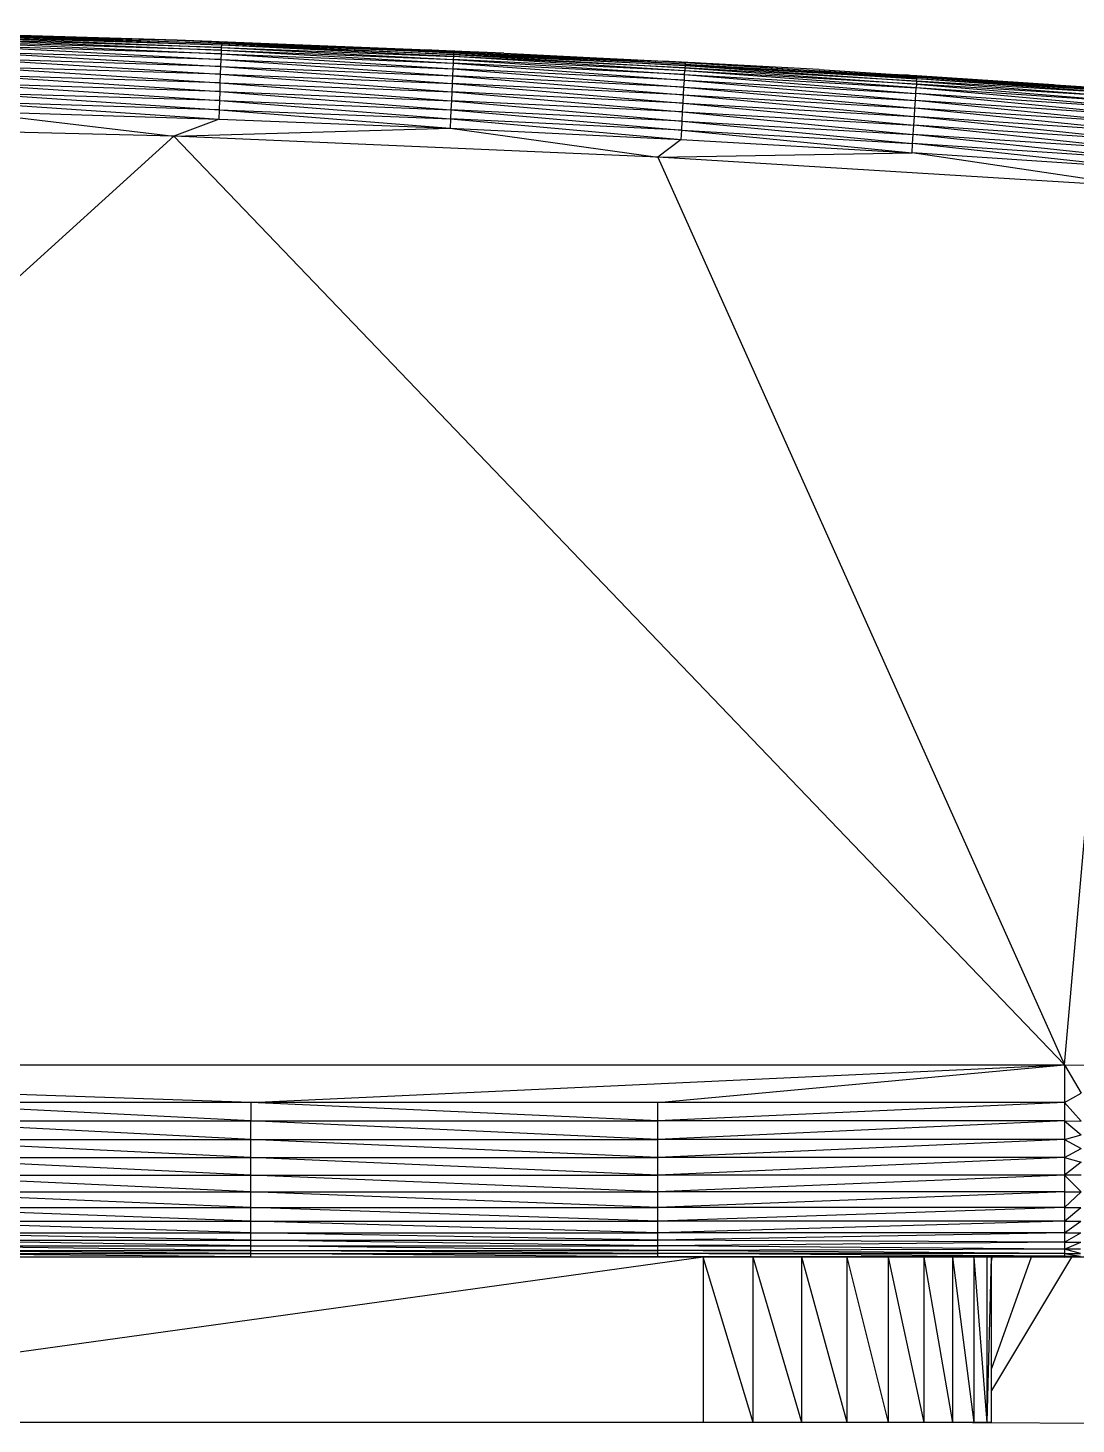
# Model space of a CAD drawing. Extents: x -94 to 59, y -4 to 130.
# Drawn here: x -12.64 to -7.19, y 122.65 to 129.91 of the extents above; entities that cross this region are included whole.
import ezdxf

# ---------------------------------------------------------------- set-up
doc = ezdxf.new("R2010")
doc.units = 0
doc.layers.get('0').update_dxf_attribs({"linetype": 'continuous'})

# ---------------------------------------------------------------- blocks, each defined once
blk = doc.blocks.new('SHAPE2DVIEW')
at = {"color": 0}
for p, q in [((-14.3928, 129.9096), (-11.8657, 129.8462)), ((-13.5025, 129.8923), (-11.8657, 129.8462)), ((-11.6332, 129.8286), (-12.9548, 129.8694)), ((-11.6335, 129.8203), (-12.9548, 129.8694)), ((-11.8657, 129.8462), (-12.9546, 129.8776)), ((-11.6351, 129.7749), (-12.9562, 129.8157)), ((-12.9562, 129.8157), (-11.6362, 129.7446)), ((-11.6345, 129.7936), (-12.9557, 129.8344)), ((-12.9557, 129.8344), (-11.6351, 129.7749)), ((-11.6339, 129.8087), (-12.9553, 129.8495)), ((-12.9553, 129.8495), (-11.6345, 129.7936)), ((-11.6335, 129.8203), (-12.955, 129.8611)), ((-12.955, 129.8611), (-11.6339, 129.8087)), ((-12.6138, 129.865), (-11.6332, 129.8286)), ((-11.6854, 129.8385), (-12.2451, 129.8557)), ((-11.8657, 129.8462), (-9.3397, 129.7376)), ((-11.8243, 129.8448), (-11.8657, 129.8462)), ((-10.1662, 129.7783), (-11.8657, 129.8462)), ((-11.8243, 129.8448), (-10.1662, 129.7783)), ((-11.6351, 129.7749), (-11.6345, 129.7936)), ((-11.6345, 129.7936), (-11.6339, 129.8087)), ((-11.6345, 129.7936), (-10.4307, 129.7269)), ((-11.6345, 129.7936), (-10.4299, 129.7456)), ((-11.6339, 129.8087), (-11.6335, 129.8203)), ((-11.6339, 129.8087), (-10.4299, 129.7456)), ((-11.6339, 129.8087), (-10.4292, 129.7607)), ((-11.6332, 129.8286), (-11.6335, 129.8203)), ((-10.4287, 129.7723), (-11.6335, 129.8203)), ((-10.4292, 129.7607), (-11.6335, 129.8203)), ((-11.633, 129.8362), (-11.6332, 129.8286)), ((-11.6332, 129.8286), (-10.4287, 129.7723)), ((-10.4284, 129.7806), (-11.6332, 129.8286)), ((-11.5978, 129.8357), (-10.6938, 129.8003)), ((-11.4611, 129.8288), (-10.4284, 129.7806)), ((-10.6938, 129.8003), (-10.5557, 129.7939)), ((-10.6283, 129.7968), (-10.428, 129.7888)), ((-10.428, 129.7888), (-10.5798, 129.7949)), ((-11.6375, 129.7087), (-12.9579, 129.7495)), ((-12.9579, 129.7495), (-11.6389, 129.6684)), ((-11.6362, 129.7446), (-12.957, 129.7853)), ((-12.957, 129.7853), (-11.6375, 129.7087)), ((-11.6375, 129.7087), (-11.6362, 129.7446)), ((-11.6362, 129.7446), (-11.6351, 129.7749)), ((-11.6362, 129.7446), (-10.4337, 129.6608)), ((-11.6362, 129.7446), (-10.4321, 129.6966)), ((-11.6351, 129.7749), (-10.4321, 129.6966)), ((-11.6351, 129.7749), (-10.4307, 129.7269)), ((-10.4307, 129.7269), (-10.4321, 129.6966)), ((-10.4299, 129.7456), (-10.4307, 129.7269)), ((-9.2268, 129.6683), (-10.4307, 129.7269)), ((-10.4307, 129.7269), (-9.2284, 129.638)), ((-10.4292, 129.7607), (-10.4299, 129.7456)), ((-9.2258, 129.687), (-10.4299, 129.7456)), ((-10.4299, 129.7456), (-9.2268, 129.6683)), ((-10.4287, 129.7723), (-10.4292, 129.7607)), ((-9.225, 129.7021), (-10.4292, 129.7607)), ((-9.2258, 129.687), (-10.4292, 129.7607)), ((-10.4284, 129.7806), (-10.4287, 129.7723)), ((-10.4287, 129.7723), (-9.225, 129.7021)), ((-9.2244, 129.7137), (-10.4287, 129.7723)), ((-10.4284, 129.7806), (-10.4282, 129.7844)), ((-10.4284, 129.7806), (-9.2244, 129.7137)), ((-9.2239, 129.722), (-10.4284, 129.7806)), ((-10.422, 129.7886), (-10.428, 129.7888)), ((-10.4231, 129.7886), (-10.428, 129.7888)), ((-10.4253, 129.7887), (-10.428, 129.7888)), ((-10.428, 129.7888), (-10.428, 129.7888)), ((-10.1662, 129.7783), (-9.3397, 129.7376)), ((-10.1662, 129.7783), (-9.3397, 129.7376)), ((-9.2239, 129.722), (-10.0751, 129.7692)), ((-9.2235, 129.7302), (-9.6495, 129.751)), ((-9.3397, 129.7376), (-9.2235, 129.7302)), ((-9.3397, 129.7376), (-6.8162, 129.5814)), ((-8.528, 129.6927), (-9.3397, 129.7376)), ((-9.2239, 129.722), (-9.2244, 129.7137)), ((-9.2235, 129.7302), (-9.2239, 129.722)), ((-9.2239, 129.722), (-8.0206, 129.6442)), ((-9.2239, 129.722), (-8.0201, 129.6525)), ((-9.172, 129.7273), (-9.2235, 129.7302)), ((-8.0201, 129.6525), (-9.2235, 129.7302)), ((-11.6405, 129.6249), (-12.9602, 129.6656)), ((-12.9602, 129.6656), (-11.6421, 129.5791)), ((-11.6389, 129.6684), (-12.959, 129.7091)), ((-12.959, 129.7091), (-11.6405, 129.6249)), ((-11.6405, 129.6249), (-11.6389, 129.6684)), ((-11.6389, 129.6684), (-11.6375, 129.7087)), ((-11.6389, 129.6684), (-10.4374, 129.5769)), ((-11.6389, 129.6684), (-10.4354, 129.6205)), ((-11.6375, 129.7087), (-10.4354, 129.6205)), ((-11.6375, 129.7087), (-10.4337, 129.6608)), ((-10.4337, 129.6608), (-10.4354, 129.6205)), ((-10.4321, 129.6966), (-10.4337, 129.6608)), ((-9.2303, 129.6022), (-10.4337, 129.6608)), ((-10.4337, 129.6608), (-9.2324, 129.5619)), ((-9.2284, 129.638), (-10.4321, 129.6966)), ((-10.4321, 129.6966), (-9.2303, 129.6022)), ((-9.2284, 129.638), (-9.2268, 129.6683)), ((-9.2268, 129.6683), (-9.2258, 129.687)), ((-9.2268, 129.6683), (-8.0253, 129.5686)), ((-9.2268, 129.6683), (-8.0234, 129.5989)), ((-9.225, 129.7021), (-9.2258, 129.687)), ((-8.0222, 129.6176), (-9.2258, 129.687)), ((-8.0234, 129.5989), (-9.2258, 129.687)), ((-9.2244, 129.7137), (-9.225, 129.7021)), ((-9.225, 129.7021), (-8.0222, 129.6176)), ((-8.0213, 129.6326), (-9.225, 129.7021)), ((-9.2244, 129.7137), (-8.0213, 129.6326)), ((-8.0206, 129.6442), (-9.2244, 129.7137)), ((-8.528, 129.6927), (-6.8162, 129.5814)), ((-8.528, 129.6927), (-6.9097, 129.588)), ((-8.207, 129.672), (-8.1081, 129.6662)), ((-8.159, 129.6688), (-8.0196, 129.6607)), ((-8.0196, 129.6607), (-8.1483, 129.6682)), ((-8.0629, 129.6632), (-8.1081, 129.6662)), ((-8.0206, 129.6442), (-8.0201, 129.6525)), ((-8.0199, 129.6559), (-8.0201, 129.6525)), ((-6.8164, 129.5784), (-8.0201, 129.6525)), ((-6.8169, 129.5719), (-8.0201, 129.6525)), ((-8.0196, 129.6607), (-8.0196, 129.6598)), ((-8.0196, 129.6607), (-7.7804, 129.6444)), ((-7.3092, 129.6139), (-8.0196, 129.6607)), ((-11.6421, 129.5791), (-12.9614, 129.6198)), ((-12.9614, 129.6198), (-11.6438, 129.532)), ((-11.6438, 129.532), (-11.6421, 129.5791)), ((-11.6421, 129.5791), (-11.6405, 129.6249)), ((-11.6421, 129.5791), (-10.4415, 129.4841)), ((-11.6421, 129.5791), (-10.4394, 129.5312)), ((-11.6405, 129.6249), (-10.4394, 129.5312)), ((-11.6405, 129.6249), (-10.4374, 129.5769)), ((-10.4374, 129.5769), (-10.4394, 129.5312)), ((-10.4354, 129.6205), (-10.4374, 129.5769)), ((-9.2347, 129.5184), (-10.4374, 129.5769)), ((-10.4374, 129.5769), (-9.2372, 129.4727)), ((-9.2324, 129.5619), (-10.4354, 129.6205)), ((-10.4354, 129.6205), (-9.2347, 129.5184)), ((-9.2324, 129.5619), (-9.2303, 129.6022)), ((-9.2303, 129.6022), (-9.2284, 129.638)), ((-9.2303, 129.6022), (-8.03, 129.4925)), ((-9.2303, 129.6022), (-8.0275, 129.5328)), ((-9.2284, 129.638), (-8.0275, 129.5328)), ((-9.2284, 129.638), (-8.0253, 129.5686)), ((-8.0253, 129.5686), (-8.0234, 129.5989)), ((-8.0222, 129.6176), (-8.0234, 129.5989)), ((-6.8208, 129.5182), (-8.0234, 129.5989)), ((-6.8229, 129.488), (-8.0234, 129.5989)), ((-8.0213, 129.6326), (-8.0222, 129.6176)), ((-8.0222, 129.6176), (-6.8208, 129.5182)), ((-6.819, 129.5423), (-8.0222, 129.6176)), ((-8.0213, 129.6326), (-8.0206, 129.6442)), ((-8.0213, 129.6326), (-6.819, 129.5423)), ((-6.8178, 129.5601), (-8.0213, 129.6326)), ((-6.8169, 129.5719), (-8.0206, 129.6442)), ((-6.8178, 129.5601), (-8.0206, 129.6442)), ((-7.2758, 129.6098), (-6.8164, 129.5784)), ((-11.6455, 129.4841), (-12.9638, 129.5248)), ((-12.9638, 129.5248), (-11.6472, 129.4358)), ((-11.6438, 129.532), (-12.9626, 129.5727)), ((-12.9626, 129.5727), (-11.6455, 129.4841)), ((-11.6455, 129.4841), (-11.6438, 129.532)), ((-11.6438, 129.532), (-10.4436, 129.4362)), ((-11.6438, 129.532), (-10.4415, 129.4841)), ((-10.4394, 129.5312), (-10.4415, 129.4841)), ((-9.2372, 129.4727), (-10.4394, 129.5312)), ((-10.4394, 129.5312), (-9.2397, 129.4256)), ((-9.2372, 129.4727), (-9.2347, 129.5184)), ((-9.2347, 129.5184), (-9.2324, 129.5619)), ((-9.2347, 129.5184), (-8.0356, 129.4034)), ((-9.2347, 129.5184), (-8.0327, 129.449)), ((-9.2324, 129.5619), (-8.0327, 129.449)), ((-9.2324, 129.5619), (-8.03, 129.4925)), ((-8.03, 129.4925), (-8.0275, 129.5328)), ((-8.0275, 129.5328), (-8.0253, 129.5686)), ((-6.8255, 129.4522), (-8.0275, 129.5328)), ((-6.8284, 129.412), (-8.0275, 129.5328)), ((-6.8229, 129.488), (-8.0253, 129.5686)), ((-6.8255, 129.4522), (-8.0253, 129.5686)), ((-12.9651, 129.4765), (-11.8826, 129.3465)), ((-12.9651, 129.4765), (-11.6472, 129.4358)), ((-11.6472, 129.4358), (-11.8826, 129.3465)), ((-11.6472, 129.4358), (-11.6455, 129.4841)), ((-11.6472, 129.4358), (-10.4457, 129.388)), ((-11.6455, 129.4841), (-10.4457, 129.388)), ((-11.6455, 129.4841), (-10.4436, 129.4362)), ((-10.4436, 129.4362), (-10.4457, 129.388)), ((-10.4415, 129.4841), (-10.4436, 129.4362)), ((-9.2422, 129.3778), (-10.4436, 129.4362)), ((-10.4436, 129.4362), (-9.2448, 129.3295)), ((-9.2397, 129.4256), (-10.4415, 129.4841)), ((-10.4415, 129.4841), (-9.2422, 129.3778)), ((-9.2397, 129.4256), (-9.2372, 129.4727)), ((-9.2372, 129.4727), (-8.0385, 129.3563)), ((-9.2372, 129.4727), (-8.0356, 129.4034)), ((-8.0356, 129.4034), (-8.0327, 129.449)), ((-8.0327, 129.449), (-8.03, 129.4925)), ((-6.8315, 129.3685), (-8.0327, 129.449)), ((-6.8348, 129.3229), (-8.0327, 129.449)), ((-6.8284, 129.412), (-8.03, 129.4925)), ((-6.8315, 129.3685), (-8.03, 129.4925)), ((-11.8826, 129.3465), (-14.4011, 129.4097)), ((-11.8826, 129.3465), (-10.4457, 129.388)), ((-10.4457, 129.388), (-9.3658, 129.2383)), ((-10.4457, 129.388), (-9.2448, 129.3295)), ((-9.2448, 129.3295), (-9.2422, 129.3778)), ((-9.2422, 129.3778), (-9.2397, 129.4256)), ((-9.2422, 129.3778), (-8.0445, 129.2602)), ((-9.2422, 129.3778), (-8.0415, 129.3085)), ((-9.2397, 129.4256), (-8.0415, 129.3085)), ((-9.2397, 129.4256), (-8.0385, 129.3563)), ((-8.0385, 129.3563), (-8.0356, 129.4034)), ((-6.8348, 129.3229), (-8.0356, 129.4034)), ((-6.8382, 129.2758), (-8.0356, 129.4034)), ((-17.2111, 124.5181), (-11.8826, 129.3465)), ((-9.3658, 129.2383), (-11.8826, 129.3465)), ((-11.8826, 129.3465), (-7.2514, 124.5181)), ((-9.2448, 129.3295), (-9.3658, 129.2383)), ((-9.2448, 129.3295), (-8.0445, 129.2602)), ((-8.0445, 129.2602), (-8.0415, 129.3085)), ((-8.0415, 129.3085), (-8.0385, 129.3563)), ((-6.8416, 129.228), (-8.0415, 129.3085)), ((-6.8451, 129.1798), (-8.0415, 129.3085)), ((-6.8382, 129.2758), (-8.0385, 129.3563)), ((-6.8416, 129.228), (-8.0385, 129.3563)), ((-9.3658, 129.2383), (-8.0445, 129.2602)), ((-6.852, 129.0826), (-9.3658, 129.2383)), ((-9.3658, 129.2383), (-7.2514, 124.5181)), ((-6.8451, 129.1798), (-8.0445, 129.2602)), ((-6.852, 129.0826), (-8.0445, 129.2602)), ((-7.2514, 124.5181), (-6.852, 129.0826)), ((-17.2111, 124.5181), (-7.2514, 124.5181)), ((-11.4812, 124.3232), (-17.2111, 124.5181)), ((-11.4812, 124.3232), (-7.2514, 124.5181)), ((-9.3663, 124.3232), (-7.2514, 124.5181)), ((-7.2514, 124.5181), (-7.2514, 124.3232)), ((-7.2514, 124.5181), (-7.1656, 124.3714)), ((-7.2514, 124.5181), (-7.1394, 124.5174)), ((-7.2514, 124.3232), (-7.1656, 124.3714)), ((-11.4812, 124.3232), (-13.3911, 124.3232)), ((-11.4812, 124.2266), (-13.3911, 124.3232)), ((-9.3663, 124.3232), (-11.4812, 124.3232)), ((-9.3663, 124.2266), (-11.4812, 124.3232)), ((-11.4812, 124.3232), (-11.4812, 124.2266)), ((-7.2514, 124.3232), (-9.3663, 124.3232)), ((-9.3663, 124.2266), (-9.3663, 124.3232)), ((-7.2514, 124.3232), (-9.3663, 124.2266)), ((-7.2514, 124.3232), (-7.2514, 124.2266)), ((-7.2514, 124.3232), (-7.1656, 124.2262)), ((-13.3911, 124.2266), (-11.4812, 124.2266)), ((-11.4812, 124.1307), (-13.3911, 124.2266)), ((-11.4812, 124.2266), (-9.3663, 124.2266)), ((-9.3663, 124.1307), (-11.4812, 124.2266)), ((-11.4812, 124.1307), (-11.4812, 124.2266)), ((-7.2514, 124.2266), (-9.3663, 124.2266)), ((-9.3663, 124.1307), (-9.3663, 124.2266)), ((-7.2514, 124.2266), (-9.3663, 124.1307)), ((-7.2514, 124.2266), (-7.2514, 124.1307)), ((-7.2514, 124.2266), (-7.1657, 124.1542)), ((-7.2514, 124.2266), (-7.1656, 124.2262)), ((-7.2514, 124.1307), (-7.1657, 124.1542)), ((-13.3911, 124.1307), (-11.4812, 124.1307)), ((-11.4812, 124.0364), (-13.3911, 124.1307)), ((-11.4812, 124.1307), (-9.3663, 124.1307)), ((-9.3663, 124.0364), (-11.4812, 124.1307)), ((-11.4812, 124.0364), (-11.4812, 124.1307)), ((-7.2514, 124.1307), (-9.3663, 124.1307)), ((-9.3663, 124.0364), (-9.3663, 124.1307)), ((-7.2514, 124.1307), (-9.3663, 124.0364)), ((-7.2514, 124.1307), (-7.2514, 124.0364)), ((-7.2514, 124.1307), (-7.1658, 124.0829)), ((-7.2514, 124.0364), (-7.1658, 124.0829)), ((-13.3911, 124.0364), (-11.4812, 124.0364)), ((-11.4812, 123.9449), (-13.3911, 124.0364)), ((-11.4812, 124.0364), (-9.3663, 124.0364)), ((-9.3663, 123.9449), (-11.4812, 124.0364)), ((-11.4812, 123.9449), (-11.4812, 124.0364)), ((-7.2514, 124.0364), (-9.3663, 124.0364)), ((-9.3663, 123.9449), (-9.3663, 124.0364)), ((-7.2514, 124.0364), (-9.3663, 123.9449)), ((-7.2514, 124.0364), (-7.2514, 123.9449)), ((-7.2514, 124.0364), (-7.166, 124.0128)), ((-7.166, 124.0128), (-7.2514, 123.9449)), ((-13.3911, 123.9449), (-11.4812, 123.9449)), ((-11.4812, 123.8578), (-13.3911, 123.9449)), ((-11.4812, 123.9449), (-9.3663, 123.9449)), ((-9.3663, 123.8578), (-11.4812, 123.9449)), ((-11.4812, 123.8578), (-11.4812, 123.9449)), ((-7.2514, 123.9449), (-9.3663, 123.9449)), ((-9.3663, 123.8578), (-9.3663, 123.9449)), ((-7.2514, 123.9449), (-9.3663, 123.8578)), ((-7.2514, 123.9449), (-7.2514, 123.8578)), ((-7.2514, 123.9449), (-7.1664, 123.8574)), ((-7.1661, 123.9445), (-7.2514, 123.9449)), ((-13.3911, 123.8578), (-11.4812, 123.8578)), ((-11.4812, 123.7771), (-13.3911, 123.8578)), ((-11.4812, 123.8578), (-9.3663, 123.8578)), ((-9.3663, 123.7771), (-11.4812, 123.8578)), ((-11.4812, 123.7771), (-11.4812, 123.8578)), ((-7.2514, 123.8578), (-9.3663, 123.8578)), ((-9.3663, 123.7771), (-9.3663, 123.8578)), ((-7.2514, 123.8578), (-9.3663, 123.7771)), ((-7.2514, 123.8578), (-7.2514, 123.7771)), ((-7.2514, 123.8578), (-7.1664, 123.8574)), ((-7.2514, 123.7771), (-7.1664, 123.8574)), ((-13.3911, 123.7771), (-11.4812, 123.7771)), ((-11.4812, 123.7053), (-13.3911, 123.7771)), ((-11.4812, 123.7771), (-9.3663, 123.7771)), ((-9.3663, 123.7053), (-11.4812, 123.7771)), ((-11.4812, 123.7053), (-11.4812, 123.7771)), ((-7.2514, 123.7771), (-9.3663, 123.7771)), ((-9.3663, 123.7053), (-9.3663, 123.7771)), ((-7.2514, 123.7771), (-9.3663, 123.7053)), ((-7.2514, 123.7771), (-7.2514, 123.7053)), ((-7.2514, 123.7771), (-7.1667, 123.7768)), ((-7.2514, 123.7053), (-7.1667, 123.7768)), ((-13.3911, 123.7053), (-11.4812, 123.7053)), ((-11.4812, 123.6446), (-13.3911, 123.7053)), ((-11.4812, 123.7053), (-9.3663, 123.7053)), ((-9.3663, 123.6446), (-11.4812, 123.7053)), ((-11.4812, 123.6446), (-11.4812, 123.7053)), ((-7.2514, 123.7053), (-9.3663, 123.7053)), ((-9.3663, 123.6446), (-9.3663, 123.7053)), ((-7.2514, 123.7053), (-9.3663, 123.6446)), ((-7.2514, 123.7053), (-7.2514, 123.6446)), ((-7.2514, 123.7053), (-7.1671, 123.7051)), ((-7.2514, 123.6446), (-7.1671, 123.7051)), ((-13.3911, 123.6446), (-11.4812, 123.6446)), ((-11.4812, 123.6072), (-13.3911, 123.6446)), ((-11.4812, 123.6446), (-9.3663, 123.6446)), ((-9.3663, 123.6072), (-11.4812, 123.6446)), ((-11.4812, 123.6072), (-11.4812, 123.6446)), ((-7.2514, 123.6446), (-9.3663, 123.6446)), ((-9.3663, 123.6072), (-9.3663, 123.6446)), ((-7.2514, 123.6446), (-9.3663, 123.6072)), ((-7.2514, 123.6446), (-7.2514, 123.5963)), ((-7.2514, 123.6446), (-7.1674, 123.6445)), ((-7.2514, 123.5963), (-7.1674, 123.6445)), ((-13.3911, 123.6072), (-11.4812, 123.6072)), ((-11.4812, 123.577), (-13.3911, 123.6072)), ((-13.3911, 123.577), (-11.4812, 123.577)), ((-11.4812, 123.5537), (-13.3911, 123.577)), ((-13.3911, 123.5537), (-11.4812, 123.5537)), ((-11.4812, 123.5372), (-13.3911, 123.5537)), ((-11.4812, 123.6072), (-9.3663, 123.6072)), ((-9.3663, 123.577), (-11.4812, 123.6072)), ((-11.4812, 123.577), (-11.4812, 123.6072)), ((-11.4812, 123.577), (-9.3663, 123.577)), ((-9.3663, 123.5537), (-11.4812, 123.577)), ((-11.4812, 123.5537), (-11.4812, 123.577)), ((-11.4812, 123.5537), (-9.3663, 123.5537)), ((-9.3663, 123.5372), (-11.4812, 123.5537)), ((-11.4812, 123.5372), (-11.4812, 123.5537)), ((-7.2514, 123.5963), (-9.3663, 123.6072)), ((-9.3663, 123.577), (-9.3663, 123.6072)), ((-7.2514, 123.5963), (-9.3663, 123.577)), ((-7.2514, 123.5607), (-9.3663, 123.577)), ((-9.3663, 123.5537), (-9.3663, 123.577)), ((-7.2514, 123.5607), (-9.3663, 123.5537)), ((-7.2514, 123.5372), (-9.3663, 123.5537)), ((-9.3663, 123.5372), (-9.3663, 123.5537)), ((-7.2514, 123.5963), (-7.1678, 123.5962)), ((-7.2514, 123.5963), (-7.2514, 123.5607)), ((-7.2514, 123.5607), (-7.1678, 123.5962)), ((-7.1683, 123.5607), (-7.2514, 123.5607)), ((-7.2514, 123.5607), (-7.2514, 123.5372)), ((-7.1687, 123.5371), (-7.2514, 123.5607)), ((-17.2111, 123.5181), (-11.4812, 123.5207)), ((-7.2514, 123.5181), (-17.2111, 123.5181)), ((-9.1312, 123.5181), (-15.3312, 123.5181)), ((-9.1312, 123.5181), (-15.3312, 122.6581)), ((-13.3911, 123.5372), (-11.4812, 123.5372)), ((-11.4812, 123.5207), (-13.3911, 123.5372)), ((-13.3911, 123.5207), (-11.4812, 123.5207)), ((-11.4812, 123.5372), (-9.3663, 123.5372)), ((-9.3663, 123.5207), (-11.4812, 123.5372)), ((-11.4812, 123.5207), (-11.4812, 123.5372)), ((-11.4812, 123.5207), (-9.3663, 123.5207)), ((-7.2514, 123.5181), (-11.4812, 123.5207)), ((-7.2514, 123.5372), (-9.3663, 123.5372)), ((-7.2514, 123.5241), (-9.3663, 123.5372)), ((-9.3663, 123.5207), (-9.3663, 123.5372)), ((-7.2514, 123.5241), (-9.3663, 123.5207)), ((-7.2514, 123.5181), (-9.3663, 123.5207)), ((-8.8707, 123.5181), (-9.1312, 123.5181)), ((-9.1312, 123.5181), (-9.1312, 122.6581)), ((-8.8707, 122.6581), (-9.1312, 123.5181)), ((-8.6182, 123.5181), (-8.8707, 123.5181)), ((-8.6182, 122.6581), (-8.8707, 123.5181)), ((-8.8707, 122.6581), (-8.8707, 123.5181)), ((-8.3812, 123.5181), (-8.6182, 123.5181)), ((-8.3812, 122.6581), (-8.6182, 123.5181)), ((-8.6182, 122.6581), (-8.6182, 123.5181)), ((-8.167, 123.5181), (-8.3812, 123.5181)), ((-8.167, 122.6581), (-8.3812, 123.5181)), ((-8.3812, 122.6581), (-8.3812, 123.5181)), ((-7.9822, 123.5181), (-8.167, 123.5181)), ((-7.9822, 122.6581), (-8.167, 123.5181)), ((-8.167, 122.6581), (-8.167, 123.5181)), ((-7.8322, 123.5181), (-7.9822, 123.5181)), ((-7.8322, 122.6581), (-7.9822, 123.5181)), ((-7.9822, 122.6581), (-7.9822, 123.5181)), ((-7.7217, 123.5181), (-7.8322, 123.5181)), ((-7.7217, 122.6581), (-7.8322, 123.5181)), ((-7.8322, 122.6581), (-7.8322, 123.5181)), ((-7.654, 123.5181), (-7.7217, 123.5181)), ((-7.654, 122.6581), (-7.7217, 123.5181)), ((-7.7217, 122.6581), (-7.7217, 123.5181)), ((-7.6312, 123.5181), (-7.654, 123.5181)), ((-7.654, 122.6581), (-7.6312, 123.5181)), ((-7.654, 122.6581), (-7.654, 123.5181)), ((-7.6312, 122.6581), (-7.6312, 123.5181)), ((-7.6293, 123.5181), (-7.6312, 123.5017)), ((-7.4254, 123.5181), (-7.6312, 122.9393)), ((-7.215, 123.5181), (-7.6312, 122.8247)), ((-7.2514, 123.5372), (-7.2514, 123.5241)), ((-7.2514, 123.5372), (-7.1691, 123.5241)), ((-7.2514, 123.5372), (-7.1687, 123.5371)), ((-7.2514, 123.5241), (-7.2514, 123.5181)), ((-7.2514, 123.5181), (-7.1691, 123.5241)), ((-7.2514, 123.5241), (-7.1691, 123.5241)), ((-7.0427, 123.5181), (-7.2514, 123.5181)), ((-9.1312, 122.6581), (-15.3312, 122.6581)), ((-8.8707, 122.6581), (-9.1312, 122.6581)), ((-8.6182, 122.6581), (-8.8707, 122.6581)), ((-8.3812, 122.6581), (-8.6182, 122.6581)), ((-8.167, 122.6581), (-8.3812, 122.6581)), ((-7.9822, 122.6581), (-8.167, 122.6581)), ((-7.8322, 122.6581), (-7.9822, 122.6581)), ((-7.7217, 122.6581), (-7.8322, 122.6581)), ((-7.7312, 122.6581), (-5.743, 122.6505)), ((-7.654, 122.6581), (-7.7217, 122.6581)), ((-7.6312, 122.6581), (-7.654, 122.6581))]:
    blk.add_line(p, q, dxfattribs=at)

msp = doc.modelspace()

# ---------------------------------------------------------------- block references
msp.add_blockref('SHAPE2DVIEW', (0, 0))

doc.saveas('drawing.dxf')
